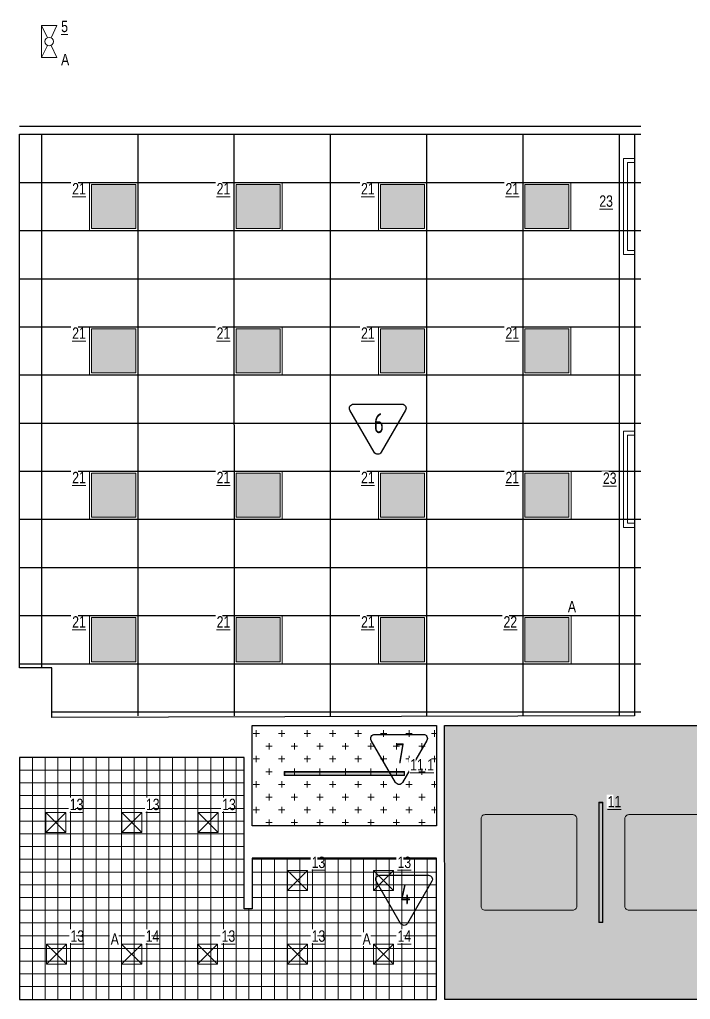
# Model space of a CAD drawing. Header units: millimetres. Extents: x -547274 to 397870, y -45599 to 141350.
# Drawn here: x -194639 to -186279, y 75166 to 87380 of the extents above; entities that cross this region are included whole.
import ezdxf

# ---------------------------------------------------------------- set-up
doc = ezdxf.new("R2010")
doc.units = ezdxf.units.MM
for name, color, linetype, lineweight in [('_ЭОМ_ОБЩ_Освещение_текст тип светильника', 172, 'Continuous', 50), ('_ЭОМ_светильник А', 1, 'Continuous', 35), ('_ЭОМ_светильник Р', 4, 'Continuous', 35), ('АР_Потолки_Штриховка', 252, 'Continuous', 0)]:
    doc.layers.add(name, color=color, linetype=linetype, lineweight=lineweight)
for name, color, linetype, lineweight, true_color in [('АР_Потолок_RAL 095 85 40', 7, 'Continuous', 5, 0xddc87a), ('АР_Потолок_Грильято_белый_50х50', 7, 'Continuous', 5, 0x8e00bd), ('АР_Потолок_Покраска', 7, 'Continuous', 5, 0x007399), ('АР_Потолок_Текстура дерево', 7, 'Continuous', 5, 0xe7bf8e)]:
    doc.layers.add(name, color=color, linetype=linetype, lineweight=lineweight, true_color=true_color)
doc.layers.add('Штриховка в сечении', color=7, linetype='Continuous')
doc.styles.add('ISOCPEUR', font='isocpeur.ttf', dxfattribs={"height": 800})
doc.styles.add('ГОСТ', font='cad.shx', dxfattribs={"width": 0.8})

# ---------------------------------------------------------------- blocks, each defined once
blk = doc.blocks.new('RVE-PLS5070-1500-P')
at = {"color": 0, "linetype": 'ByBlock', "lineweight": -2, "ltscale": 40}
for points in [[(750, -25), (-750, -25), (-750, 25), (750, 25)], [(745, -20), (-745, -20), (-745, 20), (745, 20)]]:
    blk.add_lwpolyline(points, close=True, dxfattribs=at)
blk = doc.blocks.new('Кососвет')
at = {"color": 0, "linetype": 'ByBlock', "lineweight": -2, "ltscale": 40}
for points in [[(-600, 26), (600, 26), (600, -111)], [(-600, 26), (-600, -111)], [(-600, -111), (-550, -111)], [(-550, -24), (550, -24)], [(-550, -111), (-550, -24)], [(600, -111), (550, -111), (550, -24)]]:
    blk.add_lwpolyline(points, dxfattribs=at)
blk = doc.blocks.new('RVE-SLIM-PRIME-595')
at = {"layer": 'Штриховка в сечении', "lineweight": 9, "ltscale": 1000, "true_color": 0xf8f6b0, "transparency": 33554636}
h = blk.add_hatch(color=51, dxfattribs=at)
h.dxf.hatch_style = 1
h.paths.add_polyline_path([(275, 275), (-275, 275), (-275, -275), (275, -275)])
at = {"color": 0, "linetype": 'ByBlock', "lineweight": -2, "ltscale": 40}
for points in [[(300, -300), (-300, -300), (-300, 300), (300, 300)], [(275, -275), (-275, -275), (-275, 275), (275, 275)]]:
    blk.add_lwpolyline(points, close=True, dxfattribs=at)
blk = doc.blocks.new('40 НА 40 ГРИЛЬЯТО ДЛЯ 50')
at = {"color": 0, "linetype": 'ByBlock', "lineweight": -2, "ltscale": 100}
for points in [[(125, -125), (-125, -125), (-125, 125), (125, 125), (125, -125)], [(125, 125), (-125, -125)], [(-125, 125), (125, -125)]]:
    blk.add_lwpolyline(points, dxfattribs=at)
blk = doc.blocks.new('ЭКРАН 9ВТ')
at = {"color": 0, "linetype": 'ByBlock', "lineweight": -2}
for points in [[(399, 376), (399, 0), (-399, 0), (-399, 376)], [(-399, 376), (-95, 233)], [(95, 233), (399, 376)], [(-399, 0), (-95, 143)], [(95, 143), (399, 0)]]:
    blk.add_lwpolyline(points, dxfattribs=at)
blk.add_circle((0, 188), 105, dxfattribs=at)

msp = doc.modelspace()

# ---------------------------------------------------------------- hatches: boundary and pattern name
at = {"layer": 'АР_Потолки_Штриховка', "ltscale": 100, "true_color": 0xf8f6b0}
h = msp.add_hatch(color=51, dxfattribs=at)
h.dxf.hatch_style = 1
h.paths.add_polyline_path([(-193741.8, 84775.5), (-193191.8, 84775.5), (-193191.8, 85325.5), (-193741.8, 85325.5)])
h = msp.add_hatch(color=51, dxfattribs=at)
h.dxf.hatch_style = 1
h.paths.add_polyline_path([(-191941.8, 84775.5), (-191391.8, 84775.5), (-191391.8, 85325.5), (-191941.8, 85325.5)])
h = msp.add_hatch(color=51, dxfattribs=at)
h.dxf.hatch_style = 1
h.paths.add_polyline_path([(-190141.8, 84775.5), (-189591.8, 84775.5), (-189591.8, 85325.5), (-190141.8, 85325.5)])
h = msp.add_hatch(color=51, dxfattribs=at)
h.dxf.hatch_style = 1
h.paths.add_polyline_path([(-188341.8, 84775.5), (-187791.8, 84775.5), (-187791.8, 85325.5), (-188341.8, 85325.5)])
h = msp.add_hatch(color=51, dxfattribs=at)
h.dxf.hatch_style = 1
h.paths.add_polyline_path([(-193741.8, 82975.5), (-193191.8, 82975.5), (-193191.8, 83525.5), (-193741.8, 83525.5)])
h = msp.add_hatch(color=51, dxfattribs=at)
h.dxf.hatch_style = 1
h.paths.add_polyline_path([(-191941.8, 82975.5), (-191391.8, 82975.5), (-191391.8, 83525.5), (-191941.8, 83525.5)])
h = msp.add_hatch(color=51, dxfattribs=at)
h.dxf.hatch_style = 1
h.paths.add_polyline_path([(-190141.8, 82975.5), (-189591.8, 82975.5), (-189591.8, 83525.5), (-190141.8, 83525.5)])
h = msp.add_hatch(color=51, dxfattribs=at)
h.dxf.hatch_style = 1
h.paths.add_polyline_path([(-188341.8, 82975.5), (-187791.8, 82975.5), (-187791.8, 83525.5), (-188341.8, 83525.5)])
h = msp.add_hatch(color=51, dxfattribs=at)
h.dxf.hatch_style = 1
h.paths.add_polyline_path([(-193741.7, 81175.5), (-193191.7, 81175.5), (-193191.7, 81725.5), (-193741.7, 81725.5)])
h = msp.add_hatch(color=51, dxfattribs=at)
h.dxf.hatch_style = 1
h.paths.add_polyline_path([(-191941.7, 81175.5), (-191391.7, 81175.5), (-191391.7, 81725.5), (-191941.7, 81725.5)])
h = msp.add_hatch(color=51, dxfattribs=at)
h.dxf.hatch_style = 1
h.paths.add_polyline_path([(-190141.7, 81175.5), (-189591.7, 81175.5), (-189591.7, 81725.5), (-190141.7, 81725.5)])
h = msp.add_hatch(color=51, dxfattribs=at)
h.dxf.hatch_style = 1
h.paths.add_polyline_path([(-188341.7, 81175.5), (-187791.7, 81175.5), (-187791.7, 81725.5), (-188341.7, 81725.5)])
h = msp.add_hatch(color=51, dxfattribs=at)
h.dxf.hatch_style = 1
h.paths.add_polyline_path([(-193741.7, 79375.5), (-193191.7, 79375.5), (-193191.7, 79925.5), (-193741.7, 79925.5)])
h = msp.add_hatch(color=51, dxfattribs=at)
h.dxf.hatch_style = 1
h.paths.add_polyline_path([(-191941.7, 79375.5), (-191391.7, 79375.5), (-191391.7, 79925.5), (-191941.7, 79925.5)])
h = msp.add_hatch(color=51, dxfattribs=at)
h.dxf.hatch_style = 1
h.paths.add_polyline_path([(-190141.7, 79375.5), (-189591.7, 79375.5), (-189591.7, 79925.5), (-190141.7, 79925.5)])
h = msp.add_hatch(color=51, dxfattribs=at)
h.dxf.hatch_style = 1
h.paths.add_polyline_path([(-188341.7, 79375.5), (-187791.7, 79375.5), (-187791.7, 79925.5), (-188341.7, 79925.5)])
h = msp.add_hatch(color=51, dxfattribs=at)
h.dxf.hatch_style = 1
h.paths.add_polyline_path([(-189845, 78000.3), (-191335, 78000.3), (-191335, 77960.3), (-189845, 77960.3)])
h = msp.add_hatch(color=51, dxfattribs=at)
h.dxf.hatch_style = 1
h.paths.add_polyline_path([(-187414.9, 77618), (-187414.9, 76128), (-187374.9, 76128), (-187374.9, 77618)])
at = {"layer": 'АР_Потолок_RAL 095 85 40', "transparency": 33554687}
h = msp.add_hatch(color=256, dxfattribs=at)
h.dxf.hatch_style = 1
h.paths.add_polyline_path([(-185902.9, 77419, 0.4142136), (-185952.9, 77469), (-187044.9, 77469, 0.4142136), (-187094.9, 77419), (-187094.9, 76327, 0.4142136), (-187044.9, 76277), (-185952.9, 76277, 0.4142136), (-185902.9, 76327)])
at = {"layer": 'АР_Потолок_Грильято_белый_50х50', "transparency": 33554559}
h = msp.add_hatch(dxfattribs=at)
h.set_pattern_fill('ANSI37', color=256, scale=50, angle=45)
h.set_pattern_definition([(90, (-194638.85, 75165.68), (-158.75, 0), []), (180, (-194638.85, 75165.68), (0, -158.75), [])])
h.paths.add_polyline_path([(-191838.5, 78181.5), (-194638.9, 78181.5), (-194638.9, 75165.7), (-189441.1, 75165.7), (-189441.3, 76928.3), (-191738.5, 76928.3), (-191738.5, 76295.2), (-191838.5, 76295.2)])
at = {"layer": 'АР_Потолок_Покраска'}
h = msp.add_hatch(dxfattribs=at)
h.set_pattern_fill('CROSS', color=256, scale=25)
h.set_pattern_definition([(0, (-416405.63, 48417.43), (158.75, 158.75), [79.375, -238.125]), (90, (-416365.94, 48377.74), (-158.75, 158.75), [79.375, -238.125])])
h.paths.add_polyline_path([(-186073.9, 86190), (-177808.9, 86200), (-177808.9, 78580.3), (-165736.3, 78580.3), (-165736.6, 75165.7), (-189341.1, 75165.7), (-189341.4, 78580.3), (-186073.9, 78580.3)])
h = msp.add_hatch(dxfattribs=at)
h.set_pattern_fill('CROSS', color=256, scale=25)
h.set_pattern_definition([(0, (-450650.37, 64351.76), (158.75, 158.75), [79.375, -238.125]), (90, (-450610.68, 64312.07), (-158.75, 158.75), [79.375, -238.125])])
h.paths.add_polyline_path([(-191738.5, 78580.3), (-189441.4, 78580.3), (-189441.5, 77328.7), (-191738.5, 77328.7)])
at = {"layer": 'АР_Потолок_Текстура дерево', "transparency": 33554687}
h = msp.add_hatch(color=256, dxfattribs=at)
h.dxf.hatch_style = 1
h.paths.add_polyline_path([(-187694.9, 77419, 0.4142136), (-187744.9, 77469), (-188836.9, 77469, 0.4142136), (-188886.9, 77419), (-188886.9, 76327, 0.4142136), (-188836.9, 76277), (-187744.9, 76277, 0.4142136), (-187694.9, 76327)])

# ---------------------------------------------------------------- linework, layer by layer
for points in [[(-186073.9, 86350.7), (-177808.9, 86350.7), (-177808.9, 78580.3), (-165736.3, 78580.3), (-165736.6, 75165.7), (-189341.1, 75165.7), (-189341.4, 78580.3), (-186073.9, 78580.3)], [(-194638.9, 85950.7), (-186974.7, 85950.7), (-186974.7, 78700.3), (-194238.9, 78680.3), (-194238.9, 79298.5), (-194638.9, 79298.5)], [(-191738.5, 78580.3), (-189441.4, 78580.3), (-189441.5, 77328.7), (-191738.5, 77328.7)], [(-191838.5, 78181.5), (-194638.9, 78181.5), (-194638.9, 75165.7), (-189441.1, 75165.7), (-189441.3, 76928.3), (-191738.5, 76928.3), (-191738.5, 76295.2), (-191838.5, 76295.2)]]:
    msp.add_lwpolyline(points, close=True)
for points in [[(-194638.9, 86050.7), (-186894.7, 86050.6)], [(-194638.9, 85950.7), (-186894.7, 85950.6)], [(-194366.8, 85950.7), (-194366.7, 79298.5)], [(-193166.8, 85950.7), (-193166.7, 78700.3)], [(-191966.8, 85950.7), (-191966.7, 78700.3)], [(-190766.8, 85950.7), (-190766.7, 78700.3)], [(-189566.8, 85950.7), (-189566.7, 78700.3)], [(-188366.8, 85950.7), (-188366.7, 78700.3)], [(-187166.8, 85950.7), (-187166.7, 78700.3)], [(-194638.9, 85350.5), (-186894.7, 85350.5)], [(-194638.9, 84750.5), (-186894.7, 84750.5)], [(-194638.9, 84150.5), (-186894.7, 84150.5)], [(-194638.9, 83550.5), (-186894.7, 83550.5)], [(-194638.9, 82950.5), (-186894.7, 82950.5)], [(-194638.9, 82350.5), (-186894.7, 82350.5)], [(-194638.9, 81750.5), (-186894.7, 81750.5)], [(-194638.9, 81150.5), (-186894.7, 81150.5)], [(-194638.9, 80550.5), (-186894.7, 80550.5)], [(-194638.9, 79950.5), (-186894.7, 79950.5)], [(-194638.9, 79350.5), (-186894.7, 79350.5)], [(-194238.9, 78750.5), (-186894.7, 78750.5)]]:
    msp.add_lwpolyline(points)
for points in [[(-190478.1, 82586), (-189871.9, 82586, -0.5773495), (-189828.6, 82511), (-190131.7, 81986, -0.5773541), (-190218.3, 81986), (-190521.4, 82511, -0.5773491), (-190478.1, 82586, -0.0000017)], [(-190212.5, 78469.7), (-189606.3, 78469.7, -0.5773495), (-189563, 78394.7), (-189866.1, 77869.7, -0.5773541), (-189952.7, 77869.7), (-190255.8, 78394.7, -0.5773491), (-190212.5, 78469.7, -0.0000017)], [(-190150.4, 76712.6), (-189544.2, 76712.6, -0.5773495), (-189500.9, 76637.6), (-189804, 76112.6, -0.5773541), (-189890.6, 76112.6), (-190193.8, 76637.6, -0.5773491), (-190150.4, 76712.6, -0.0000017)]]:
    msp.add_lwpolyline(points, format="xyb")
at = {"layer": 'АР_Потолки_Штриховка', "color": 18, "ltscale": 100, "true_color": 0x000000}
for points in [[(-193166.8, 84750.5), (-193766.8, 84750.5), (-193766.8, 85350.5), (-193166.8, 85350.5)], [(-193191.8, 84775.5), (-193741.8, 84775.5), (-193741.8, 85325.5), (-193191.8, 85325.5)], [(-191366.8, 84750.5), (-191966.8, 84750.5), (-191966.8, 85350.5), (-191366.8, 85350.5)], [(-191391.8, 84775.5), (-191941.8, 84775.5), (-191941.8, 85325.5), (-191391.8, 85325.5)], [(-189566.8, 84750.5), (-190166.8, 84750.5), (-190166.8, 85350.5), (-189566.8, 85350.5)], [(-189591.8, 84775.5), (-190141.8, 84775.5), (-190141.8, 85325.5), (-189591.8, 85325.5)], [(-187766.8, 84750.5), (-188366.8, 84750.5), (-188366.8, 85350.5), (-187766.8, 85350.5)], [(-187791.8, 84775.5), (-188341.8, 84775.5), (-188341.8, 85325.5), (-187791.8, 85325.5)], [(-193166.8, 82950.5), (-193766.8, 82950.5), (-193766.8, 83550.5), (-193166.8, 83550.5)], [(-191366.8, 82950.5), (-191966.8, 82950.5), (-191966.8, 83550.5), (-191366.8, 83550.5)], [(-189566.8, 82950.5), (-190166.8, 82950.5), (-190166.8, 83550.5), (-189566.8, 83550.5)], [(-187766.8, 82950.5), (-188366.8, 82950.5), (-188366.8, 83550.5), (-187766.8, 83550.5)], [(-193191.8, 82975.5), (-193741.8, 82975.5), (-193741.8, 83525.5), (-193191.8, 83525.5)], [(-191391.8, 82975.5), (-191941.8, 82975.5), (-191941.8, 83525.5), (-191391.8, 83525.5)], [(-189591.8, 82975.5), (-190141.8, 82975.5), (-190141.8, 83525.5), (-189591.8, 83525.5)], [(-187791.8, 82975.5), (-188341.8, 82975.5), (-188341.8, 83525.5), (-187791.8, 83525.5)], [(-193166.7, 81150.5), (-193766.7, 81150.5), (-193766.7, 81750.5), (-193166.7, 81750.5)], [(-193191.7, 81175.5), (-193741.7, 81175.5), (-193741.7, 81725.5), (-193191.7, 81725.5)], [(-191366.7, 81150.5), (-191966.7, 81150.5), (-191966.7, 81750.5), (-191366.7, 81750.5)], [(-191391.7, 81175.5), (-191941.7, 81175.5), (-191941.7, 81725.5), (-191391.7, 81725.5)], [(-189566.7, 81150.5), (-190166.7, 81150.5), (-190166.7, 81750.5), (-189566.7, 81750.5)], [(-189591.7, 81175.5), (-190141.7, 81175.5), (-190141.7, 81725.5), (-189591.7, 81725.5)], [(-187766.7, 81150.5), (-188366.7, 81150.5), (-188366.7, 81750.5), (-187766.7, 81750.5)], [(-187791.7, 81175.5), (-188341.7, 81175.5), (-188341.7, 81725.5), (-187791.7, 81725.5)], [(-193166.7, 79350.5), (-193766.7, 79350.5), (-193766.7, 79950.5), (-193166.7, 79950.5)], [(-193191.7, 79375.5), (-193741.7, 79375.5), (-193741.7, 79925.5), (-193191.7, 79925.5)], [(-191366.7, 79350.5), (-191966.7, 79350.5), (-191966.7, 79950.5), (-191366.7, 79950.5)], [(-191391.7, 79375.5), (-191941.7, 79375.5), (-191941.7, 79925.5), (-191391.7, 79925.5)], [(-189566.7, 79350.5), (-190166.7, 79350.5), (-190166.7, 79950.5), (-189566.7, 79950.5)], [(-189591.7, 79375.5), (-190141.7, 79375.5), (-190141.7, 79925.5), (-189591.7, 79925.5)], [(-187766.7, 79350.5), (-188366.7, 79350.5), (-188366.7, 79950.5), (-187766.7, 79950.5)], [(-187791.7, 79375.5), (-188341.7, 79375.5), (-188341.7, 79925.5), (-187791.7, 79925.5)], [(-189840, 78005.3), (-191340, 78005.3), (-191340, 77955.3), (-189840, 77955.3)], [(-189845, 78000.3), (-191335, 78000.3), (-191335, 77960.3), (-189845, 77960.3)], [(-187419.9, 77623), (-187419.9, 76123), (-187369.9, 76123), (-187369.9, 77623)], [(-187414.9, 77618), (-187414.9, 76128), (-187374.9, 76128), (-187374.9, 77618)]]:
    msp.add_lwpolyline(points, close=True, dxfattribs=at)
at = {"layer": 'АР_Потолки_Штриховка', "color": 18, "lineweight": 18, "ltscale": 100, "true_color": 0x000000}
for points in [[(-193166.8, 84750.5), (-193766.8, 84750.5), (-193766.8, 85350.5), (-193166.8, 85350.5)], [(-193191.8, 84775.5), (-193741.8, 84775.5), (-193741.8, 85325.5), (-193191.8, 85325.5)], [(-191366.8, 84750.5), (-191966.8, 84750.5), (-191966.8, 85350.5), (-191366.8, 85350.5)], [(-191391.8, 84775.5), (-191941.8, 84775.5), (-191941.8, 85325.5), (-191391.8, 85325.5)], [(-189566.8, 84750.5), (-190166.8, 84750.5), (-190166.8, 85350.5), (-189566.8, 85350.5)], [(-189591.8, 84775.5), (-190141.8, 84775.5), (-190141.8, 85325.5), (-189591.8, 85325.5)], [(-187766.8, 84750.5), (-188366.8, 84750.5), (-188366.8, 85350.5), (-187766.8, 85350.5)], [(-187791.8, 84775.5), (-188341.8, 84775.5), (-188341.8, 85325.5), (-187791.8, 85325.5)], [(-193166.8, 82950.5), (-193766.8, 82950.5), (-193766.8, 83550.5), (-193166.8, 83550.5)], [(-191366.8, 82950.5), (-191966.8, 82950.5), (-191966.8, 83550.5), (-191366.8, 83550.5)], [(-189566.8, 82950.5), (-190166.8, 82950.5), (-190166.8, 83550.5), (-189566.8, 83550.5)], [(-187766.8, 82950.5), (-188366.8, 82950.5), (-188366.8, 83550.5), (-187766.8, 83550.5)], [(-193191.8, 82975.5), (-193741.8, 82975.5), (-193741.8, 83525.5), (-193191.8, 83525.5)], [(-191391.8, 82975.5), (-191941.8, 82975.5), (-191941.8, 83525.5), (-191391.8, 83525.5)], [(-189591.8, 82975.5), (-190141.8, 82975.5), (-190141.8, 83525.5), (-189591.8, 83525.5)], [(-187791.8, 82975.5), (-188341.8, 82975.5), (-188341.8, 83525.5), (-187791.8, 83525.5)], [(-193166.7, 81150.5), (-193766.7, 81150.5), (-193766.7, 81750.5), (-193166.7, 81750.5)], [(-193191.7, 81175.5), (-193741.7, 81175.5), (-193741.7, 81725.5), (-193191.7, 81725.5)], [(-191366.7, 81150.5), (-191966.7, 81150.5), (-191966.7, 81750.5), (-191366.7, 81750.5)], [(-191391.7, 81175.5), (-191941.7, 81175.5), (-191941.7, 81725.5), (-191391.7, 81725.5)], [(-189566.7, 81150.5), (-190166.7, 81150.5), (-190166.7, 81750.5), (-189566.7, 81750.5)], [(-189591.7, 81175.5), (-190141.7, 81175.5), (-190141.7, 81725.5), (-189591.7, 81725.5)], [(-187766.7, 81150.5), (-188366.7, 81150.5), (-188366.7, 81750.5), (-187766.7, 81750.5)], [(-187791.7, 81175.5), (-188341.7, 81175.5), (-188341.7, 81725.5), (-187791.7, 81725.5)], [(-193166.7, 79350.5), (-193766.7, 79350.5), (-193766.7, 79950.5), (-193166.7, 79950.5)], [(-193191.7, 79375.5), (-193741.7, 79375.5), (-193741.7, 79925.5), (-193191.7, 79925.5)], [(-191366.7, 79350.5), (-191966.7, 79350.5), (-191966.7, 79950.5), (-191366.7, 79950.5)], [(-191391.7, 79375.5), (-191941.7, 79375.5), (-191941.7, 79925.5), (-191391.7, 79925.5)], [(-189566.7, 79350.5), (-190166.7, 79350.5), (-190166.7, 79950.5), (-189566.7, 79950.5)], [(-189591.7, 79375.5), (-190141.7, 79375.5), (-190141.7, 79925.5), (-189591.7, 79925.5)], [(-187766.7, 79350.5), (-188366.7, 79350.5), (-188366.7, 79950.5), (-187766.7, 79950.5)], [(-187791.7, 79375.5), (-188341.7, 79375.5), (-188341.7, 79925.5), (-187791.7, 79925.5)], [(-189840, 78005.3), (-191340, 78005.3), (-191340, 77955.3), (-189840, 77955.3)], [(-189845, 78000.3), (-191335, 78000.3), (-191335, 77960.3), (-189845, 77960.3)], [(-187419.9, 77623), (-187419.9, 76123), (-187369.9, 76123), (-187369.9, 77623)], [(-187414.9, 77618), (-187414.9, 76128), (-187374.9, 76128), (-187374.9, 77618)]]:
    msp.add_lwpolyline(points, close=True, dxfattribs=at)
at = {"layer": 'АР_Потолки_Штриховка', "color": 18, "ltscale": 100, "true_color": 0x000000}
for points in [[(-188886.9, 76327), (-188886.9, 77419, -0.4142136), (-188836.9, 77469), (-187744.9, 77469, -0.4142136), (-187694.9, 77419), (-187694.9, 76327, -0.4142136), (-187744.9, 76277), (-188836.9, 76277, -0.4142136)], [(-187094.9, 76327), (-187094.9, 77419, -0.4142136), (-187044.9, 77469), (-185952.9, 77469, -0.4142136), (-185902.9, 77419), (-185902.9, 76327, -0.4142136), (-185952.9, 76277), (-187044.9, 76277, -0.4142136)]]:
    msp.add_lwpolyline(points, format="xyb", close=True, dxfattribs=at)

# ---------------------------------------------------------------- block references
at = {"layer": '_ЭОМ_светильник А', "color": 18, "lineweight": 18, "ltscale": 100, "true_color": 0x000000, "xscale": -0.5, "yscale": 0.5, "zscale": 0.5, "rotation": 270}
msp.add_blockref('ЭКРАН 9ВТ', (-194364, 87105.7), dxfattribs=at)
at = {"layer": '_ЭОМ_светильник А', "color": 18, "lineweight": 18, "ltscale": 100, "true_color": 0x000000}
msp.add_blockref('RVE-SLIM-PRIME-595', (-188066.7, 79650.5), dxfattribs=at)
at = {"layer": '_ЭОМ_светильник А', "color": 18, "lineweight": 18, "ltscale": 100, "true_color": 0x000000, "xscale": -1}
for p in [(-193242.5, 75730.7), (-190103.3, 75730.7)]:
    msp.add_blockref('40 НА 40 ГРИЛЬЯТО ДЛЯ 50', p, dxfattribs=at)
at = {"layer": '_ЭОМ_светильник Р', "color": 18, "lineweight": 18, "ltscale": 100, "true_color": 0x000000}
for name, p, rotation in [('Кососвет', (-187085.9, 85050.6), 89.99999999999999), ('Кососвет', (-187085.9, 81650.6), 89.99999999999999), ('RVE-PLS5070-1500-P', (-187394.9, 76873), 89.99999999999997)]:
    msp.add_blockref(name, p, dxfattribs=dict(at, rotation=rotation))
for p in [(-193466.8, 85050.5), (-191666.8, 85050.5), (-189866.8, 85050.5), (-188066.8, 85050.5), (-193466.8, 83250.5), (-191666.8, 83250.5), (-189866.8, 83250.5), (-188066.8, 83250.5), (-193466.7, 81450.5), (-191666.7, 81450.5), (-189866.7, 81450.5), (-188066.7, 81450.5), (-193466.7, 79650.5), (-191666.7, 79650.5), (-189866.7, 79650.5)]:
    msp.add_blockref('RVE-SLIM-PRIME-595', p, dxfattribs=at)
at = {"layer": '_ЭОМ_светильник Р', "color": 18, "lineweight": 18, "ltscale": 100, "true_color": 0x000000, "xscale": -1}
for p in [(-194188.9, 77371.6), (-193238.9, 77371.6), (-192288.5, 77371.6), (-191174, 76649.7), (-190103.3, 76649.7), (-194179.2, 75730.7), (-192296.2, 75730.7), (-191174, 75730.7)]:
    msp.add_blockref('40 НА 40 ГРИЛЬЯТО ДЛЯ 50', p, dxfattribs=at)

# ---------------------------------------------------------------- texts
at = {"char_height": 250, "width": 294.334, "attachment_point": 1, "style": 'ISOCPEUR'}
for s, insert in [('{\\W0.7;6}', (-190224.4, 82473.9)), ('{\\W0.7;7}', (-189958.8, 78357.6)), ('{\\W0.7;4}', (-189896.8, 76600.5))]:
    msp.add_mtext(s, dxfattribs=dict(at, insert=insert))

# ---------------------------------------------------------------- next in the draw order: texts
at = {"layer": '_ЭОМ_ОБЩ_Освещение_текст тип светильника', "color": 18, "lineweight": 18, "ltscale": 40, "true_color": 0x000000, "char_height": 142.19, "width": 55.872, "attachment_point": 1, "style": 'ГОСТ', "bg_fill": 3, "box_fill_scale": 1.1, "bg_fill_color": 256, "bg_fill_transparency": 0}
for s, insert in [('{\\L5}', (-194120.7, 87365.9, 0)), ('{\\L21}', (-193983.1, 85342.9)), ('{\\L21}', (-192183.1, 85342.9)), ('{\\L21}', (-190383.1, 85342.9)), ('{\\L21}', (-188583.1, 85342.9)), ('{\\L23}', (-187413.5, 85188.8)), ('{\\L21}', (-193983.1, 83542.9)), ('{\\L21}', (-192183.1, 83542.9)), ('{\\L21}', (-190383.1, 83542.9)), ('{\\L21}', (-188583.1, 83542.9)), ('{\\L21}', (-193983.1, 81742.9)), ('{\\L21}', (-192183.1, 81742.9)), ('{\\L21}', (-190383.1, 81742.9)), ('{\\L21}', (-188583.1, 81742.9)), ('{\\L23}', (-187368.7, 81734.2)), ('{\\L21}', (-193983.1, 79942.9)), ('{\\L21}', (-192183.1, 79942.9)), ('{\\L21}', (-190383.1, 79942.9)), ('{\\L22}', (-188607.9, 79942.9)), ('{\\L11.1}', (-189771, 78161.9)), ('{\\L11}', (-187310, 77702)), ('{\\L13}', (-194013.7, 77667.5)), ('{\\L13}', (-193063.7, 77667.5)), ('{\\L13}', (-192113.3, 77667.5)), ('{\\L13}', (-190998.8, 76945.6)), ('{\\L13}', (-189928.1, 76945.6)), ('{\\L13}', (-194004, 76026.6)), ('{\\L14}', (-193067.3, 76026.6)), ('{\\L13}', (-192121, 76026.6)), ('{\\L13}', (-190998.8, 76026.6)), ('{\\L14}', (-189928.1, 76026.6))]:
    msp.add_mtext(s, dxfattribs=dict(at, insert=insert))
at = {"layer": '_ЭОМ_светильник А', "color": 18, "lineweight": 18, "ltscale": 100, "true_color": 0x000000, "char_height": 142.2, "width": 86.044, "attachment_point": 1, "style": 'ГОСТ', "bg_fill": 3, "box_fill_scale": 1.1, "bg_fill_color": 256, "bg_fill_transparency": 0}
for insert in [(-194121.8, 86952, 0), (-187805.7, 80133.9), (-193503.4, 75989.3), (-190364.2, 75989.3)]:
    msp.add_mtext('А', dxfattribs=dict(at, insert=insert))

# ---------------------------------------------------------------- next in the draw order: block references
at = {"layer": '_ЭОМ_светильник Р', "color": 18, "lineweight": 18, "ltscale": 100, "true_color": 0x000000, "rotation": 180}
msp.add_blockref('RVE-PLS5070-1500-P', (-190590, 77980.3), dxfattribs=at)

doc.saveas('drawing.dxf')
